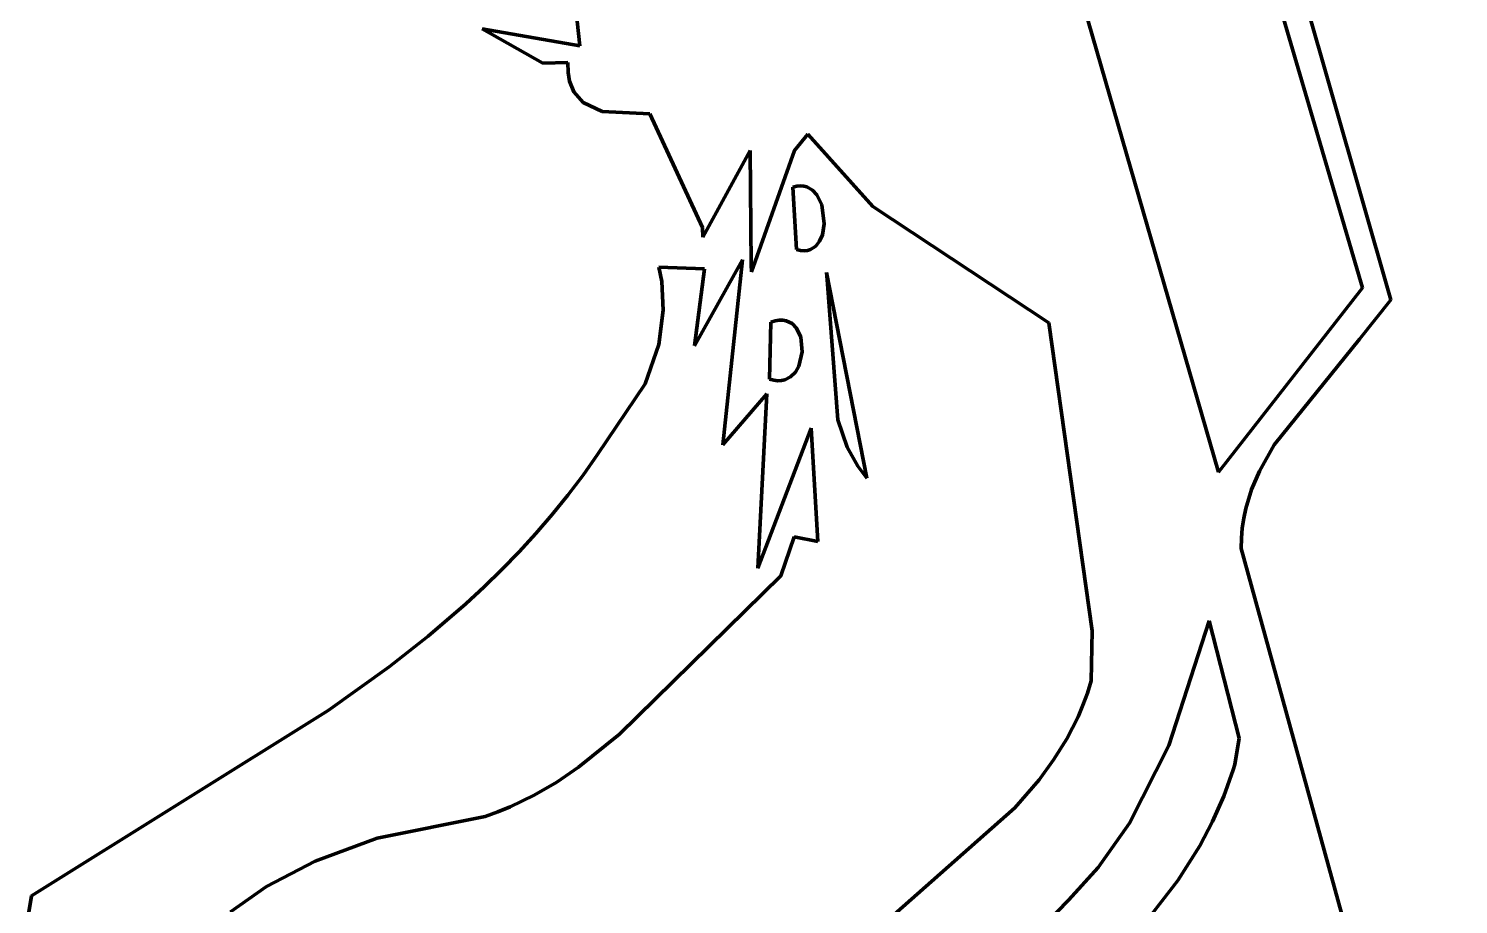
# Model space of a CAD drawing. Header units: millimetres. Extents: x 0 to 11.1, y 0 to 17.3.
# Drawn here: x 3.052 to 3.809, y 3.992 to 4.455 of the extents above; entities that cross this region are included whole.
import ezdxf

# ---------------------------------------------------------------- set-up
doc = ezdxf.new("R2010")
doc.units = ezdxf.units.MM
doc.layers.add('color#010101ff', color=7, linetype='CONTINUOUS', lineweight=100)
doc.layers.add('color#ffffffff', color=7, linetype='CONTINUOUS', lineweight=100)

msp = doc.modelspace()

# ---------------------------------------------------------------- linework, layer by layer
at = {"layer": 'color#010101ff'}
for p, q in [((3.75788, 4.31807), (3.40305, 5.52934)), ((3.71866, 4.5013), (3.77282, 4.31181)), ((3.60542, 4.48414), (3.68174, 4.22048)), ((3.34357, 4.44615), (3.34027, 4.47705)), ((3.32388, 4.43705), (3.29192, 4.45518)), ((3.29192, 4.45518), (3.34357, 4.44615)), ((3.33724, 4.43738), (3.32388, 4.43705)), ((3.33737, 4.4321), (3.33724, 4.43738)), ((3.33816, 4.42752), (3.33737, 4.4321)), ((3.34044, 4.42184), (3.33816, 4.42752)), ((3.34525, 4.41627), (3.34044, 4.42184)), ((3.35537, 4.41147), (3.34525, 4.41627)), ((3.38069, 4.41028), (3.35537, 4.41147)), ((3.40841, 4.35008), (3.38069, 4.41028)), ((3.46428, 4.39938), (3.45727, 4.39087)), ((3.4987, 4.36112), (3.46428, 4.39938)), ((3.43372, 4.39082), (3.40864, 4.34489)), ((3.43433, 4.33007), (3.43372, 4.39082)), ((3.45727, 4.39087), (3.43437, 4.32652)), ((3.45638, 4.37132), (3.45842, 4.37189)), ((3.45823, 4.33839), (3.45638, 4.37132)), ((3.45842, 4.37189), (3.46034, 4.3721)), ((3.46034, 4.3721), (3.46213, 4.37198)), ((3.46213, 4.37198), (3.46378, 4.37154)), ((3.46378, 4.37154), (3.4667, 4.36985)), ((3.4667, 4.36985), (3.46908, 4.36724)), ((3.46908, 4.36724), (3.47161, 4.36208)), ((3.47161, 4.36208), (3.47294, 4.35192)), ((3.59192, 4.29958), (3.4987, 4.36112)), ((3.40864, 4.34489), (3.40841, 4.35008)), ((3.47193, 4.34608), (3.47049, 4.34274)), ((3.47294, 4.35192), (3.47193, 4.34608)), ((3.46034, 4.33786), (3.45823, 4.33839)), ((3.46229, 4.33769), (3.46034, 4.33786)), ((3.46407, 4.33786), (3.46229, 4.33769)), ((3.46568, 4.33833), (3.46407, 4.33786)), ((3.46841, 4.34008), (3.46568, 4.33833)), ((3.47049, 4.34274), (3.46841, 4.34008)), ((3.40427, 4.28737), (3.4296, 4.33296)), ((3.4296, 4.33296), (3.41923, 4.23495)), ((3.43437, 4.32652), (3.43433, 4.33007)), ((3.38544, 4.32909), (3.40963, 4.32815)), ((3.38688, 4.32138), (3.38544, 4.32909)), ((3.40963, 4.32815), (3.40427, 4.28737)), ((3.47421, 4.32615), (3.49541, 4.21732)), ((3.47455, 4.32242), (3.47421, 4.32615)), ((3.48017, 4.24824), (3.47455, 4.32242)), ((3.38772, 4.30629), (3.38688, 4.32138)), ((3.68174, 4.22048), (3.75788, 4.31807)), ((3.77282, 4.31181), (3.75629, 4.29089)), ((3.38531, 4.28808), (3.38772, 4.30629)), ((3.44403, 4.26979), (3.44473, 4.29987)), ((3.44473, 4.29987), (3.44701, 4.30058)), ((3.44701, 4.30058), (3.44913, 4.30093)), ((3.44913, 4.30093), (3.45107, 4.30093)), ((3.45107, 4.30093), (3.45284, 4.30062)), ((3.45284, 4.30062), (3.45588, 4.29917)), ((3.6147, 4.13651), (3.59192, 4.29958)), ((3.45588, 4.29917), (3.45824, 4.29679)), ((3.45824, 4.29679), (3.46054, 4.29195)), ((3.46054, 4.29195), (3.4613, 4.28424)), ((3.37806, 4.26731), (3.38531, 4.28808)), ((3.75629, 4.29089), (3.71115, 4.23504)), ((3.4613, 4.28424), (3.4595, 4.27669)), ((3.44626, 4.26918), (3.44403, 4.26979)), ((3.45206, 4.26942), (3.45028, 4.26903)), ((3.45516, 4.27102), (3.45206, 4.26942)), ((3.45764, 4.27351), (3.45516, 4.27102)), ((3.4595, 4.27669), (3.45764, 4.27351)), ((3.35293, 4.22996), (3.37806, 4.26731)), ((3.41923, 4.23495), (3.44246, 4.26196)), ((3.44246, 4.26196), (3.43781, 4.16976)), ((3.44835, 4.26894), (3.44626, 4.26918)), ((3.45028, 4.26903), (3.44835, 4.26894)), ((3.48512, 4.23376), (3.48017, 4.24824)), ((3.43781, 4.16976), (3.46606, 4.24389)), ((3.46606, 4.24389), (3.46949, 4.18383)), ((3.49067, 4.22364), (3.48512, 4.23376)), ((3.71115, 4.23504), (3.70333, 4.22105)), ((3.34524, 4.21901), (3.35293, 4.22996)), ((3.33723, 4.20839), (3.34524, 4.21901)), ((3.49541, 4.21732), (3.49067, 4.22364)), ((3.70333, 4.22105), (3.69921, 4.21136)), ((3.69921, 4.21136), (3.69612, 4.20132)), ((3.32892, 4.1981), (3.33723, 4.20839)), ((3.69612, 4.20132), (3.69501, 4.19616)), ((3.3203, 4.18811), (3.32892, 4.1981)), ((3.69501, 4.19616), (3.69422, 4.1909)), ((3.31141, 4.17841), (3.3203, 4.18811)), ((3.45704, 4.18635), (3.44989, 4.16562)), ((3.46949, 4.18383), (3.45704, 4.18635)), ((3.69422, 4.1909), (3.69375, 4.18553)), ((3.30225, 4.169), (3.31141, 4.17841)), ((3.69375, 4.18553), (3.69364, 4.18006)), ((3.69364, 4.18006), (3.99335, 3.09121)), ((3.29284, 4.15984), (3.30225, 4.169)), ((3.44989, 4.16562), (3.36456, 4.08185)), ((3.28319, 4.15094), (3.29284, 4.15984)), ((3.26326, 4.13382), (3.28319, 4.15094)), ((3.67667, 4.14183), (3.65531, 4.07584)), ((3.69252, 4.07973), (3.67667, 4.14183)), ((3.24257, 4.11753), (3.26326, 4.13382)), ((3.61432, 4.1101), (3.6147, 4.13651)), ((3.21039, 4.09441), (3.24257, 4.11753)), ((3.6099, 4.09725), (3.61225, 4.10358)), ((3.61225, 4.10358), (3.61432, 4.1101)), ((3.60728, 4.09111), (3.6099, 4.09725)), ((3.05325, 3.99636), (3.21039, 4.09441)), ((3.60129, 4.07936), (3.60728, 4.09111)), ((3.36456, 4.08185), (3.34284, 4.06435)), ((3.59437, 4.06825), (3.60129, 4.07936)), ((3.65531, 4.07584), (3.63455, 4.03479)), ((3.69029, 4.06583), (3.69252, 4.07973)), ((3.58665, 4.05772), (3.59437, 4.06825)), ((3.68939, 4.06305), (3.69029, 4.06583)), ((3.34284, 4.06435), (3.33134, 4.05655)), ((3.5738, 4.04284), (3.58665, 4.05772)), ((3.68446, 4.04907), (3.68939, 4.06305)), ((3.33134, 4.05655), (3.31933, 4.04954)), ((3.30672, 4.04343), (3.30017, 4.04075)), ((3.31933, 4.04954), (3.30672, 4.04343)), ((3.4942, 3.97253), (3.5738, 4.04284)), ((3.67854, 4.03567), (3.68446, 4.04907)), ((3.29345, 4.03833), (3.23631, 4.02675)), ((3.30017, 4.04075), (3.29345, 4.03833)), ((3.63455, 4.03479), (3.61793, 4.01126)), ((3.67175, 4.0228), (3.67854, 4.03567)), ((3.23631, 4.02675), (3.20338, 4.01472)), ((3.66012, 4.00437), (3.67175, 4.0228)), ((3.20338, 4.01472), (3.17764, 4.00123)), ((3.61793, 4.01126), (3.60224, 3.99397)), ((3.63773, 3.97555), (3.66012, 4.00437)), ((3.17764, 4.00123), (3.15858, 3.98791)), ((3.05172, 3.98662), (3.05325, 3.99636)), ((3.60224, 3.99397), (3.59038, 3.98181))]:
    msp.add_line(p, q, dxfattribs=at)
at = {"layer": 'color#ffffffff'}
for p, q in [((3.40305, 5.52934), (3.75788, 4.31807)), ((3.77282, 4.31181), (3.71866, 4.5013)), ((3.68174, 4.22048), (3.60542, 4.48414)), ((3.34027, 4.47705), (3.34357, 4.44615)), ((3.34357, 4.44615), (3.29192, 4.45518)), ((3.29192, 4.45518), (3.32388, 4.43705)), ((3.32388, 4.43705), (3.33724, 4.43738)), ((3.33724, 4.43738), (3.33737, 4.4321)), ((3.33737, 4.4321), (3.33816, 4.42752)), ((3.33816, 4.42752), (3.34044, 4.42184)), ((3.34044, 4.42184), (3.34525, 4.41627)), ((3.34525, 4.41627), (3.35537, 4.41147)), ((3.35537, 4.41147), (3.38069, 4.41028)), ((3.38069, 4.41028), (3.40841, 4.35008)), ((3.45727, 4.39087), (3.46428, 4.39938)), ((3.46428, 4.39938), (3.4987, 4.36112)), ((3.40864, 4.34489), (3.43372, 4.39082)), ((3.43372, 4.39082), (3.43433, 4.33007)), ((3.43437, 4.32652), (3.45727, 4.39087)), ((3.45842, 4.37189), (3.45638, 4.37132)), ((3.45638, 4.37132), (3.45823, 4.33839)), ((3.46034, 4.3721), (3.45842, 4.37189)), ((3.46213, 4.37198), (3.46034, 4.3721)), ((3.46378, 4.37154), (3.46213, 4.37198)), ((3.4667, 4.36985), (3.46378, 4.37154)), ((3.46908, 4.36724), (3.4667, 4.36985)), ((3.47161, 4.36208), (3.46908, 4.36724)), ((3.47294, 4.35192), (3.47161, 4.36208)), ((3.4987, 4.36112), (3.59192, 4.29958)), ((3.40841, 4.35008), (3.40864, 4.34489)), ((3.47049, 4.34274), (3.47193, 4.34608)), ((3.47193, 4.34608), (3.47294, 4.35192)), ((3.45823, 4.33839), (3.46034, 4.33786)), ((3.46034, 4.33786), (3.46229, 4.33769)), ((3.46229, 4.33769), (3.46407, 4.33786)), ((3.46407, 4.33786), (3.46568, 4.33833)), ((3.46568, 4.33833), (3.46841, 4.34008)), ((3.46841, 4.34008), (3.47049, 4.34274)), ((3.4296, 4.33296), (3.40427, 4.28737)), ((3.41923, 4.23495), (3.4296, 4.33296)), ((3.43433, 4.33007), (3.43437, 4.32652)), ((3.38544, 4.32909), (3.38688, 4.32138)), ((3.40963, 4.32815), (3.38544, 4.32909)), ((3.40427, 4.28737), (3.40963, 4.32815)), ((3.47421, 4.32615), (3.47455, 4.32242)), ((3.49541, 4.21732), (3.47421, 4.32615)), ((3.47455, 4.32242), (3.48017, 4.24824)), ((3.38688, 4.32138), (3.38772, 4.30629)), ((3.75788, 4.31807), (3.68174, 4.22048)), ((3.75629, 4.29089), (3.77282, 4.31181)), ((3.38772, 4.30629), (3.38531, 4.28808)), ((3.44473, 4.29987), (3.44403, 4.26979)), ((3.44701, 4.30058), (3.44473, 4.29987)), ((3.44913, 4.30093), (3.44701, 4.30058)), ((3.45107, 4.30093), (3.44913, 4.30093)), ((3.45284, 4.30062), (3.45107, 4.30093)), ((3.45588, 4.29917), (3.45284, 4.30062)), ((3.59192, 4.29958), (3.6147, 4.13651)), ((3.45824, 4.29679), (3.45588, 4.29917)), ((3.46054, 4.29195), (3.45824, 4.29679)), ((3.4613, 4.28424), (3.46054, 4.29195)), ((3.38531, 4.28808), (3.37806, 4.26731)), ((3.71115, 4.23504), (3.75629, 4.29089)), ((3.4595, 4.27669), (3.4613, 4.28424)), ((3.44403, 4.26979), (3.44626, 4.26918)), ((3.45028, 4.26903), (3.45206, 4.26942)), ((3.45206, 4.26942), (3.45516, 4.27102)), ((3.45516, 4.27102), (3.45764, 4.27351)), ((3.45764, 4.27351), (3.4595, 4.27669)), ((3.37806, 4.26731), (3.35293, 4.22996)), ((3.44246, 4.26196), (3.41923, 4.23495)), ((3.43781, 4.16976), (3.44246, 4.26196)), ((3.44626, 4.26918), (3.44835, 4.26894)), ((3.44835, 4.26894), (3.45028, 4.26903)), ((3.48017, 4.24824), (3.48512, 4.23376)), ((3.46606, 4.24389), (3.43781, 4.16976)), ((3.46949, 4.18383), (3.46606, 4.24389)), ((3.48512, 4.23376), (3.49067, 4.22364)), ((3.70333, 4.22105), (3.71115, 4.23504)), ((3.35293, 4.22996), (3.34524, 4.21901)), ((3.34524, 4.21901), (3.33723, 4.20839)), ((3.49067, 4.22364), (3.49541, 4.21732)), ((3.69921, 4.21136), (3.70333, 4.22105)), ((3.69612, 4.20132), (3.69921, 4.21136)), ((3.33723, 4.20839), (3.32892, 4.1981)), ((3.69501, 4.19616), (3.69612, 4.20132)), ((3.32892, 4.1981), (3.3203, 4.18811)), ((3.69422, 4.1909), (3.69501, 4.19616)), ((3.3203, 4.18811), (3.31141, 4.17841)), ((3.44989, 4.16562), (3.45704, 4.18635)), ((3.45704, 4.18635), (3.46949, 4.18383)), ((3.69375, 4.18553), (3.69422, 4.1909)), ((3.31141, 4.17841), (3.30225, 4.169)), ((3.69364, 4.18006), (3.69375, 4.18553)), ((3.99335, 3.09121), (3.69364, 4.18006)), ((3.30225, 4.169), (3.29284, 4.15984)), ((3.36456, 4.08185), (3.44989, 4.16562)), ((3.29284, 4.15984), (3.28319, 4.15094)), ((3.28319, 4.15094), (3.26326, 4.13382)), ((3.65531, 4.07584), (3.67667, 4.14183)), ((3.67667, 4.14183), (3.69252, 4.07973)), ((3.26326, 4.13382), (3.24257, 4.11753)), ((3.6147, 4.13651), (3.61432, 4.1101)), ((3.24257, 4.11753), (3.21039, 4.09441)), ((3.61225, 4.10358), (3.6099, 4.09725)), ((3.61432, 4.1101), (3.61225, 4.10358)), ((3.6099, 4.09725), (3.60728, 4.09111)), ((3.21039, 4.09441), (3.05325, 3.99636)), ((3.60728, 4.09111), (3.60129, 4.07936)), ((3.34284, 4.06435), (3.36456, 4.08185)), ((3.60129, 4.07936), (3.59437, 4.06825)), ((3.63455, 4.03479), (3.65531, 4.07584)), ((3.69252, 4.07973), (3.69029, 4.06583)), ((3.59437, 4.06825), (3.58665, 4.05772)), ((3.69029, 4.06583), (3.68939, 4.06305)), ((3.33134, 4.05655), (3.34284, 4.06435)), ((3.58665, 4.05772), (3.5738, 4.04284)), ((3.68939, 4.06305), (3.68446, 4.04907)), ((3.31933, 4.04954), (3.33134, 4.05655)), ((3.30017, 4.04075), (3.30672, 4.04343)), ((3.30672, 4.04343), (3.31933, 4.04954)), ((3.5738, 4.04284), (3.4942, 3.97253)), ((3.68446, 4.04907), (3.67854, 4.03567)), ((3.23631, 4.02675), (3.29345, 4.03833)), ((3.29345, 4.03833), (3.30017, 4.04075)), ((3.61793, 4.01126), (3.63455, 4.03479)), ((3.67854, 4.03567), (3.67175, 4.0228)), ((3.20338, 4.01472), (3.23631, 4.02675)), ((3.67175, 4.0228), (3.66012, 4.00437)), ((3.17764, 4.00123), (3.20338, 4.01472)), ((3.60224, 3.99397), (3.61793, 4.01126)), ((3.66012, 4.00437), (3.63773, 3.97555)), ((3.15858, 3.98791), (3.17764, 4.00123)), ((3.05325, 3.99636), (3.05172, 3.98662)), ((3.59038, 3.98181), (3.60224, 3.99397))]:
    msp.add_line(p, q, dxfattribs=at)

doc.saveas('drawing.dxf')
